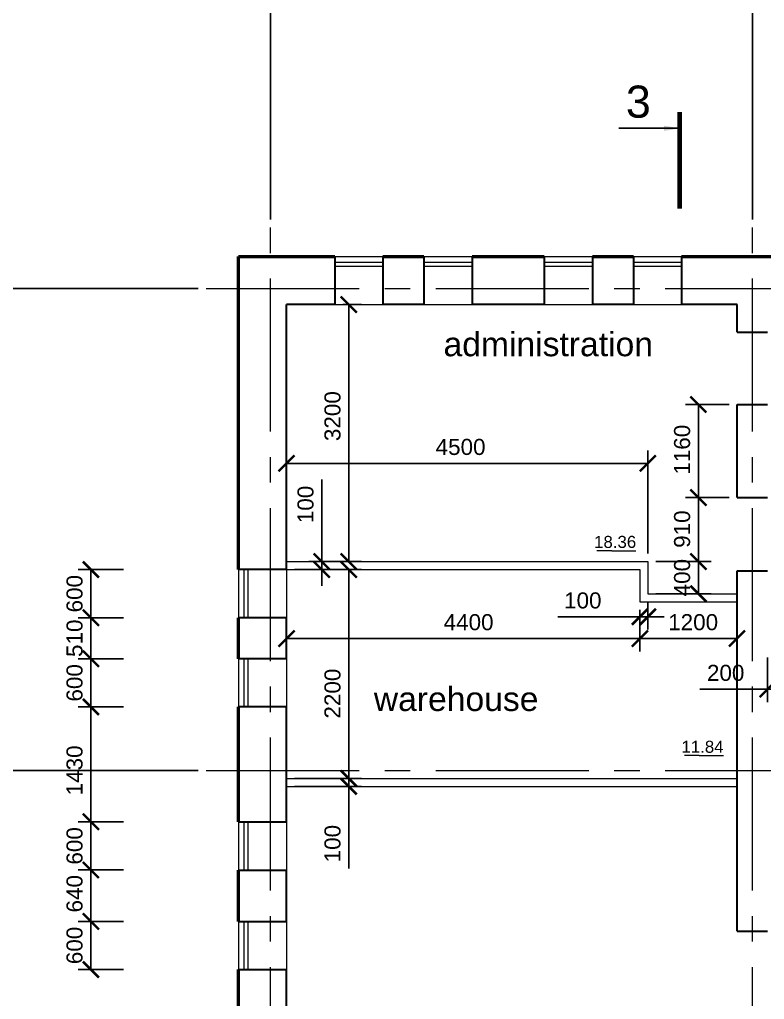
# Model space of a CAD drawing. Header units: millimetres. Extents: x -273 to 3634, y 3015 to 4572.
# Drawn here: x 2904.2 to 2996.9, y 3919.2 to 4041.2 of the extents above; entities that cross this region are included whole.
import ezdxf

# ---------------------------------------------------------------- set-up
doc = ezdxf.new("R2010")
doc.units = ezdxf.units.MM
doc.linetypes.add('CENTER2', pattern=[28.575, 19.05, -3.175, 3.175, -3.175])
doc.layers.add('@', color=250, linetype='Continuous', lineweight=60)
doc.styles.get("Standard").update_dxf_attribs({"font": 'arial.ttf', "height": 2})
doc.dimstyles.new('ISO-25', dxfattribs={"dimtxt": 2, "dimasz": 2, "dimexe": 1.6, "dimexo": 1, "dimgap": 1, "dimtad": 1, "dimdsep": 46, "dimtxsty": 'Standard', "dimblk": 'ARCHTICK', "dimcen": 2, "dimadec": 0, "dimazin": 0, "dimtfac": 1, "dimtmove": 0, "dimatfit": 3, "dimfxl": 1, "dimarcsym": 0})

# ---------------------------------------------------------------- blocks, each defined once
blk = doc.blocks.new('*D767')
at = {"layer": '@', "color": 0, "lineweight": -2, "transparency": 16777216}
blk.add_line((3399.43, 3947.68), (3416.87, 3947.68), dxfattribs=at)
blk.add_arc((3398.43, 3947.68), 16.84, 325.2223, 349.7777, dxfattribs=at)
at = {"layer": '@', "color": 0, "lineweight": 15, "transparency": 16777216}
for points in [[(3414.5, 3944.73), (3415.5, 3944.64), (3415.27, 3947.68)], [(3412.64, 3937.75), (3411.87, 3938.39), (3410.33, 3935.77)]]:
    blk.add_solid(points, dxfattribs=at)
at = {"layer": 'Defpoints', "color": 0, "lineweight": 15, "transparency": 16777216}
for p in [(2927.44, 3947.68), (3374.41, 3947.68), (3398.43, 3947.68), (3413.01, 3939.26), (3497.76, 3848.35)]:
    blk.add_point(p, dxfattribs=at)
at = {"layer": '@', "color": 0, "lineweight": 15, "transparency": 16777216, "insert": (3412.44, 3942.86), "char_height": 2, "attachment_point": 5, "rotation": 71.0262}
blk.add_mtext('45°', dxfattribs=at)
blk = doc.blocks.new('_ArchTick')
at = {"color": 0, "linetype": 'ByBlock', "lineweight": 15, "const_width": 0.15}
blk.add_lwpolyline([(-0.5, -0.5), (0.5, 0.5)], dxfattribs=at)
blk = doc.blocks.new('*D645')
at = {"layer": '@', "color": 0, "lineweight": -2, "transparency": 16777216}
for p, q in [((2917.11, 3935.28), (2911.47, 3935.28)), ((2913.07, 3935.28), (2913.07, 3928.88)), ((2912.07, 3928.88), (2911.47, 3928.88))]:
    blk.add_line(p, q, dxfattribs=at)
at = {"layer": 'Defpoints', "color": 0, "lineweight": 15, "transparency": 16777216}
for p in [(2918.11, 3935.28), (2913.07, 3928.88), (2913.07, 3928.88)]:
    blk.add_point(p, dxfattribs=at)
at = {"layer": '@', "color": 0, "lineweight": -2, "transparency": 16777216, "xscale": 2, "yscale": 2, "zscale": 2}
for p, rotation in [((2913.07, 3935.28), 90), ((2913.07, 3928.88), 270)]:
    blk.add_blockref('_ArchTick', p, dxfattribs=dict(at, rotation=rotation))
at = {"layer": '@', "color": 0, "lineweight": 15, "transparency": 16777216, "insert": (2911.04, 3932.32), "char_height": 2, "attachment_point": 5, "rotation": 90}
blk.add_mtext('640', dxfattribs=at)
blk = doc.blocks.new('*D772')
at = {"layer": '@', "color": 0, "lineweight": -2, "transparency": 16777216}
for p, q in [((2926.44, 3947.68), (2889.86, 3947.68)), ((2891.46, 3947.68), (2891.46, 3887.68)), ((2890.46, 3887.68), (2889.86, 3887.68))]:
    blk.add_line(p, q, dxfattribs=at)
at = {"layer": 'Defpoints', "color": 0, "lineweight": 15, "transparency": 16777216}
for p in [(2927.44, 3947.68), (2891.46, 3887.68), (2891.46, 3887.68)]:
    blk.add_point(p, dxfattribs=at)
at = {"layer": '@', "color": 0, "lineweight": -2, "transparency": 16777216, "xscale": 2, "yscale": 2, "zscale": 2}
for p, rotation in [((2891.46, 3947.68), 90), ((2891.46, 3887.68), 270)]:
    blk.add_blockref('_ArchTick', p, dxfattribs=dict(at, rotation=rotation))
at = {"layer": '@', "color": 0, "lineweight": 15, "transparency": 16777216, "insert": (2889.44, 3917.53), "char_height": 2, "attachment_point": 5, "rotation": 90}
blk.add_mtext('6000', dxfattribs=at)
blk = doc.blocks.new('*D646')
at = {"layer": '@', "color": 0, "lineweight": -2, "transparency": 16777216}
for p, q in [((2917.11, 3928.88), (2911.47, 3928.88)), ((2913.07, 3922.88), (2913.07, 3928.88)), ((2917.11, 3922.88), (2911.47, 3922.88))]:
    blk.add_line(p, q, dxfattribs=at)
at = {"layer": 'Defpoints', "color": 0, "lineweight": 15, "transparency": 16777216}
for p in [(2913.07, 3928.88), (2918.11, 3928.88), (2918.11, 3922.88)]:
    blk.add_point(p, dxfattribs=at)
at = {"layer": '@', "color": 0, "lineweight": -2, "transparency": 16777216, "xscale": 2, "yscale": 2, "zscale": 2}
for p, rotation in [((2913.07, 3928.88), 90), ((2913.07, 3922.88), 270)]:
    blk.add_blockref('_ArchTick', p, dxfattribs=dict(at, rotation=rotation))
at = {"layer": '@', "color": 0, "lineweight": 15, "transparency": 16777216, "insert": (2911.04, 3925.88), "char_height": 2, "attachment_point": 5, "rotation": 90}
blk.add_mtext('600', dxfattribs=at)
blk = doc.blocks.new('*D780')
at = {"layer": '@', "color": 0, "lineweight": -2, "transparency": 16777216}
for p, q in [((2935.43, 4016.26), (2935.43, 4093.91)), ((2995.43, 4016.26), (2995.43, 4093.91)), ((2935.43, 4092.31), (2995.43, 4092.31))]:
    blk.add_line(p, q, dxfattribs=at)
at = {"layer": 'Defpoints', "color": 0, "lineweight": 15, "transparency": 16777216}
for p in [(2995.43, 4092.31), (2935.43, 4015.26), (2995.43, 4015.26)]:
    blk.add_point(p, dxfattribs=at)
at = {"layer": '@', "color": 0, "lineweight": -2, "transparency": 16777216, "xscale": 2, "yscale": 2, "zscale": 2, "rotation": 180}
blk.add_blockref('_ArchTick', (2935.43, 4092.31), dxfattribs=at)
at = {"layer": '@', "color": 0, "lineweight": -2, "transparency": 16777216, "xscale": 2, "yscale": 2, "zscale": 2}
blk.add_blockref('_ArchTick', (2995.43, 4092.31), dxfattribs=at)
at = {"layer": '@', "color": 0, "lineweight": 15, "transparency": 16777216, "insert": (2964.93, 4094.33), "char_height": 2, "attachment_point": 5}
blk.add_mtext('6000', dxfattribs=at)
blk = doc.blocks.new('*D781')
at = {"layer": '@', "color": 0, "lineweight": -2, "transparency": 16777216}
for p, q in [((2997.33, 3961.73), (2997.33, 3956.19)), ((2999.43, 3958.79), (2999.43, 3959.39)), ((2997.33, 3957.79), (2988.88, 3957.79)), ((2999.43, 3957.79), (2997.33, 3957.79))]:
    blk.add_line(p, q, dxfattribs=at)
at = {"layer": 'Defpoints', "color": 0, "lineweight": 15, "transparency": 16777216}
for p in [(2997.33, 3962.73), (2999.43, 3957.79), (2999.43, 3957.79)]:
    blk.add_point(p, dxfattribs=at)
at = {"layer": '@', "color": 0, "lineweight": -2, "transparency": 16777216, "xscale": 2, "yscale": 2, "zscale": 2, "rotation": 180}
blk.add_blockref('_ArchTick', (2997.33, 3957.79), dxfattribs=at)
at = {"layer": '@', "color": 0, "lineweight": -2, "transparency": 16777216, "xscale": 2, "yscale": 2, "zscale": 2}
blk.add_blockref('_ArchTick', (2999.43, 3957.79), dxfattribs=at)
at = {"layer": '@', "color": 0, "lineweight": 15, "transparency": 16777216, "insert": (2992.11, 3959.81), "char_height": 2, "attachment_point": 5}
blk.add_mtext('200', dxfattribs=at)
blk = doc.blocks.new('*D782')
at = {"layer": '@', "color": 0, "lineweight": -2, "transparency": 16777216}
for p, q in [((2993.53, 3967.68), (2993.53, 3962.5)), ((2981.43, 3965.1), (2981.43, 3965.7)), ((2993.53, 3964.1), (2981.43, 3964.1))]:
    blk.add_line(p, q, dxfattribs=at)
at = {"layer": 'Defpoints', "color": 0, "lineweight": 15, "transparency": 16777216}
for p in [(2993.53, 3968.68), (2981.43, 3964.1), (2981.43, 3964.1)]:
    blk.add_point(p, dxfattribs=at)
at = {"layer": '@', "color": 0, "lineweight": -2, "transparency": 16777216, "xscale": 2, "yscale": 2, "zscale": 2, "rotation": 180}
blk.add_blockref('_ArchTick', (2981.43, 3964.1), dxfattribs=at)
at = {"layer": '@', "color": 0, "lineweight": -2, "transparency": 16777216, "xscale": 2, "yscale": 2, "zscale": 2}
blk.add_blockref('_ArchTick', (2993.53, 3964.1), dxfattribs=at)
at = {"layer": '@', "color": 0, "lineweight": 15, "transparency": 16777216, "insert": (2988.06, 3966.12), "char_height": 2, "attachment_point": 5}
blk.add_mtext('1200', dxfattribs=at)
blk = doc.blocks.new('*D783')
at = {"layer": '@', "color": 0, "lineweight": -2, "transparency": 16777216}
for p, q in [((2937.43, 3974.68), (2937.43, 3987.51)), ((2982.43, 3974.68), (2982.43, 3987.51)), ((2982.43, 3985.91), (2937.43, 3985.91))]:
    blk.add_line(p, q, dxfattribs=at)
at = {"layer": 'Defpoints', "color": 0, "lineweight": 15, "transparency": 16777216}
for p in [(2937.43, 3985.91), (2937.43, 3973.68), (2982.43, 3973.68)]:
    blk.add_point(p, dxfattribs=at)
at = {"layer": '@', "color": 0, "lineweight": -2, "transparency": 16777216, "xscale": 2, "yscale": 2, "zscale": 2, "rotation": 180}
blk.add_blockref('_ArchTick', (2937.43, 3985.91), dxfattribs=at)
at = {"layer": '@', "color": 0, "lineweight": -2, "transparency": 16777216, "xscale": 2, "yscale": 2, "zscale": 2}
blk.add_blockref('_ArchTick', (2982.43, 3985.91), dxfattribs=at)
at = {"layer": '@', "color": 0, "lineweight": 15, "transparency": 16777216, "insert": (2959.1, 3987.94), "char_height": 2, "attachment_point": 5}
blk.add_mtext('4500', dxfattribs=at)
blk = doc.blocks.new('*D784')
at = {"layer": '@', "color": 0, "lineweight": -2, "transparency": 16777216}
for p, q in [((2941.82, 3973.68), (2941.82, 3983.9)), ((2944.18, 3973.68), (2940.22, 3973.68)), ((2941.82, 3972.68), (2941.82, 3973.68)), ((2944.18, 3972.68), (2940.22, 3972.68)), ((2941.82, 3972.68), (2941.82, 3970.68))]:
    blk.add_line(p, q, dxfattribs=at)
at = {"layer": 'Defpoints', "color": 0, "lineweight": 15, "transparency": 16777216}
for p in [(2941.82, 3973.68), (2945.18, 3973.68), (2945.18, 3972.68)]:
    blk.add_point(p, dxfattribs=at)
at = {"layer": '@', "color": 0, "lineweight": -2, "transparency": 16777216, "xscale": 2, "yscale": 2, "zscale": 2}
for p, rotation in [((2941.82, 3973.68), 270), ((2941.82, 3972.68), 90)]:
    blk.add_blockref('_ArchTick', p, dxfattribs=dict(at, rotation=rotation))
at = {"layer": '@', "color": 0, "lineweight": 15, "transparency": 16777216, "insert": (2939.8, 3980.79), "char_height": 2, "attachment_point": 5, "rotation": 90}
blk.add_mtext('100', dxfattribs=at)
blk = doc.blocks.new('*D785')
at = {"layer": '@', "color": 0, "lineweight": -2, "transparency": 16777216}
for p, q in [((2981.43, 3967.68), (2981.43, 3962.5)), ((2937.43, 3965.68), (2937.43, 3962.5)), ((2937.43, 3964.1), (2981.43, 3964.1))]:
    blk.add_line(p, q, dxfattribs=at)
at = {"layer": 'Defpoints', "color": 0, "lineweight": 15, "transparency": 16777216}
for p in [(2981.43, 3968.68), (2937.43, 3966.68), (2981.43, 3964.1)]:
    blk.add_point(p, dxfattribs=at)
at = {"layer": '@', "color": 0, "lineweight": -2, "transparency": 16777216, "xscale": 2, "yscale": 2, "zscale": 2, "rotation": 180}
blk.add_blockref('_ArchTick', (2937.43, 3964.1), dxfattribs=at)
at = {"layer": '@', "color": 0, "lineweight": -2, "transparency": 16777216, "xscale": 2, "yscale": 2, "zscale": 2}
blk.add_blockref('_ArchTick', (2981.43, 3964.1), dxfattribs=at)
at = {"layer": '@', "color": 0, "lineweight": 15, "transparency": 16777216, "insert": (2960.1, 3966.12), "char_height": 2, "attachment_point": 5}
blk.add_mtext('4400', dxfattribs=at)
blk = doc.blocks.new('*D786')
at = {"layer": '@', "color": 0, "lineweight": -2, "transparency": 16777216}
for p, q in [((2938.43, 3972.68), (2946.78, 3972.68)), ((2945.18, 3972.68), (2945.18, 3946.68)), ((2944.18, 3946.68), (2943.58, 3946.68))]:
    blk.add_line(p, q, dxfattribs=at)
at = {"layer": 'Defpoints', "color": 0, "lineweight": 15, "transparency": 16777216}
for p in [(2937.43, 3972.68), (2945.18, 3946.68), (2945.18, 3946.68)]:
    blk.add_point(p, dxfattribs=at)
at = {"layer": '@', "color": 0, "lineweight": -2, "transparency": 16777216, "xscale": 2, "yscale": 2, "zscale": 2}
for p, rotation in [((2945.18, 3972.68), 90), ((2945.18, 3946.68), 270)]:
    blk.add_blockref('_ArchTick', p, dxfattribs=dict(at, rotation=rotation))
at = {"layer": '@', "color": 0, "lineweight": 15, "transparency": 16777216, "insert": (2943.16, 3957.24), "char_height": 2, "attachment_point": 5, "rotation": 90}
blk.add_mtext('2200', dxfattribs=at)
blk = doc.blocks.new('*D787')
at = {"layer": '@', "color": 0, "lineweight": -2, "transparency": 16777216}
for p, q in [((2945.18, 3946.68), (2945.18, 3948.68)), ((2938.43, 3946.68), (2946.78, 3946.68)), ((2938.43, 3945.68), (2946.78, 3945.68)), ((2945.18, 3946.68), (2945.18, 3945.68)), ((2945.18, 3945.68), (2945.18, 3935.45))]:
    blk.add_line(p, q, dxfattribs=at)
at = {"layer": 'Defpoints', "color": 0, "lineweight": 15, "transparency": 16777216}
for p in [(2937.43, 3946.68), (2937.43, 3945.68), (2945.18, 3945.68)]:
    blk.add_point(p, dxfattribs=at)
at = {"layer": '@', "color": 0, "lineweight": -2, "transparency": 16777216, "xscale": 2, "yscale": 2, "zscale": 2}
for p, rotation in [((2945.18, 3946.68), 270), ((2945.18, 3945.68), 90)]:
    blk.add_blockref('_ArchTick', p, dxfattribs=dict(at, rotation=rotation))
at = {"layer": '@', "color": 0, "lineweight": 15, "transparency": 16777216, "insert": (2943.16, 3938.56), "char_height": 2, "attachment_point": 5, "rotation": 90}
blk.add_mtext('100', dxfattribs=at)
blk = doc.blocks.new('*D788')
at = {"layer": '@', "color": 0, "lineweight": -2, "transparency": 16777216}
for p, q in [((2926.44, 4007.68), (2889.86, 4007.68)), ((2891.46, 4007.68), (2891.46, 3947.68)), ((2890.46, 3947.68), (2889.86, 3947.68))]:
    blk.add_line(p, q, dxfattribs=at)
at = {"layer": 'Defpoints', "color": 0, "lineweight": 15, "transparency": 16777216}
for p in [(2927.44, 4007.68), (2891.46, 3947.68), (2891.46, 3947.68)]:
    blk.add_point(p, dxfattribs=at)
at = {"layer": '@', "color": 0, "lineweight": -2, "transparency": 16777216, "xscale": 2, "yscale": 2, "zscale": 2}
for p, rotation in [((2891.46, 4007.68), 90), ((2891.46, 3947.68), 270)]:
    blk.add_blockref('_ArchTick', p, dxfattribs=dict(at, rotation=rotation))
at = {"layer": '@', "color": 0, "lineweight": 15, "transparency": 16777216, "insert": (2889.44, 3978.38), "char_height": 2, "attachment_point": 5, "rotation": 90}
blk.add_mtext('6000', dxfattribs=at)
blk = doc.blocks.new('*D647')
at = {"layer": '@', "color": 0, "lineweight": -2, "transparency": 16777216}
for p, q in [((2917.11, 3972.68), (2911.47, 3972.68)), ((2913.07, 3972.68), (2913.07, 3966.68)), ((2912.07, 3966.68), (2911.47, 3966.68))]:
    blk.add_line(p, q, dxfattribs=at)
at = {"layer": 'Defpoints', "color": 0, "lineweight": 15, "transparency": 16777216}
for p in [(2918.11, 3972.68), (2913.07, 3966.68), (2913.07, 3966.68)]:
    blk.add_point(p, dxfattribs=at)
at = {"layer": '@', "color": 0, "lineweight": -2, "transparency": 16777216, "xscale": 2, "yscale": 2, "zscale": 2}
for p, rotation in [((2913.07, 3972.68), 90), ((2913.07, 3966.68), 270)]:
    blk.add_blockref('_ArchTick', p, dxfattribs=dict(at, rotation=rotation))
at = {"layer": '@', "color": 0, "lineweight": 15, "transparency": 16777216, "insert": (2911.04, 3969.68), "char_height": 2, "attachment_point": 5, "rotation": 90}
blk.add_mtext('600', dxfattribs=at)
blk = doc.blocks.new('*D648')
at = {"layer": '@', "color": 0, "lineweight": -2, "transparency": 16777216}
for p, q in [((2917.11, 3966.68), (2911.47, 3966.68)), ((2913.07, 3966.68), (2913.07, 3961.58)), ((2912.07, 3961.58), (2911.47, 3961.58))]:
    blk.add_line(p, q, dxfattribs=at)
at = {"layer": 'Defpoints', "color": 0, "lineweight": 15, "transparency": 16777216}
for p in [(2918.11, 3966.68), (2913.07, 3961.58), (2913.07, 3961.58)]:
    blk.add_point(p, dxfattribs=at)
at = {"layer": '@', "color": 0, "lineweight": -2, "transparency": 16777216, "xscale": 2, "yscale": 2, "zscale": 2}
for p, rotation in [((2913.07, 3966.68), 90), ((2913.07, 3961.58), 270)]:
    blk.add_blockref('_ArchTick', p, dxfattribs=dict(at, rotation=rotation))
at = {"layer": '@', "color": 0, "lineweight": 15, "transparency": 16777216, "insert": (2911.04, 3964.13), "char_height": 2, "attachment_point": 5, "rotation": 90}
blk.add_mtext('510', dxfattribs=at)
blk = doc.blocks.new('*D649')
at = {"layer": '@', "color": 0, "lineweight": -2, "transparency": 16777216}
for p, q in [((2917.11, 3961.58), (2911.47, 3961.58)), ((2913.07, 3961.58), (2913.07, 3955.58)), ((2912.07, 3955.58), (2911.47, 3955.58))]:
    blk.add_line(p, q, dxfattribs=at)
at = {"layer": 'Defpoints', "color": 0, "lineweight": 15, "transparency": 16777216}
for p in [(2918.11, 3961.58), (2913.07, 3955.58), (2913.07, 3955.58)]:
    blk.add_point(p, dxfattribs=at)
at = {"layer": '@', "color": 0, "lineweight": -2, "transparency": 16777216, "xscale": 2, "yscale": 2, "zscale": 2}
for p, rotation in [((2913.07, 3961.58), 90), ((2913.07, 3955.58), 270)]:
    blk.add_blockref('_ArchTick', p, dxfattribs=dict(at, rotation=rotation))
at = {"layer": '@', "color": 0, "lineweight": 15, "transparency": 16777216, "insert": (2911.04, 3958.58), "char_height": 2, "attachment_point": 5, "rotation": 90}
blk.add_mtext('600', dxfattribs=at)
blk = doc.blocks.new('*D650')
at = {"layer": '@', "color": 0, "lineweight": -2, "transparency": 16777216}
for p, q in [((2917.11, 3955.58), (2911.47, 3955.58)), ((2913.07, 3955.58), (2913.07, 3941.28)), ((2912.07, 3941.28), (2911.47, 3941.28))]:
    blk.add_line(p, q, dxfattribs=at)
at = {"layer": 'Defpoints', "color": 0, "lineweight": 15, "transparency": 16777216}
for p in [(2918.11, 3955.58), (2913.07, 3941.28), (2913.07, 3941.28)]:
    blk.add_point(p, dxfattribs=at)
at = {"layer": '@', "color": 0, "lineweight": -2, "transparency": 16777216, "xscale": 2, "yscale": 2, "zscale": 2}
for p, rotation in [((2913.07, 3955.58), 90), ((2913.07, 3941.28), 270)]:
    blk.add_blockref('_ArchTick', p, dxfattribs=dict(at, rotation=rotation))
at = {"layer": '@', "color": 0, "lineweight": 15, "transparency": 16777216, "insert": (2911.04, 3947.68), "char_height": 2, "attachment_point": 5, "rotation": 90}
blk.add_mtext('1430', dxfattribs=at)
blk = doc.blocks.new('*D651')
at = {"layer": '@', "color": 0, "lineweight": -2, "transparency": 16777216}
for p, q in [((2917.11, 3941.28), (2911.47, 3941.28)), ((2913.07, 3941.28), (2913.07, 3935.28)), ((2912.07, 3935.28), (2911.47, 3935.28))]:
    blk.add_line(p, q, dxfattribs=at)
at = {"layer": 'Defpoints', "color": 0, "lineweight": 15, "transparency": 16777216}
for p in [(2918.11, 3941.28), (2913.07, 3935.28), (2913.07, 3935.28)]:
    blk.add_point(p, dxfattribs=at)
at = {"layer": '@', "color": 0, "lineweight": -2, "transparency": 16777216, "xscale": 2, "yscale": 2, "zscale": 2}
for p, rotation in [((2913.07, 3941.28), 90), ((2913.07, 3935.28), 270)]:
    blk.add_blockref('_ArchTick', p, dxfattribs=dict(at, rotation=rotation))
at = {"layer": '@', "color": 0, "lineweight": 15, "transparency": 16777216, "insert": (2911.04, 3938.28), "char_height": 2, "attachment_point": 5, "rotation": 90}
blk.add_mtext('600', dxfattribs=at)
blk = doc.blocks.new('*D789')
at = {"layer": '@', "color": 0, "lineweight": -2, "transparency": 16777216}
for p, q in [((2944.43, 4005.68), (2946.78, 4005.68)), ((2945.18, 4005.68), (2945.18, 3973.68)), ((2942.82, 3973.68), (2946.78, 3973.68))]:
    blk.add_line(p, q, dxfattribs=at)
at = {"layer": 'Defpoints', "color": 0, "lineweight": 15, "transparency": 16777216}
for p in [(2943.43, 4005.68), (2941.82, 3973.68), (2945.18, 3973.68)]:
    blk.add_point(p, dxfattribs=at)
at = {"layer": '@', "color": 0, "lineweight": -2, "transparency": 16777216, "xscale": 2, "yscale": 2, "zscale": 2}
for p, rotation in [((2945.18, 4005.68), 90), ((2945.18, 3973.68), 270)]:
    blk.add_blockref('_ArchTick', p, dxfattribs=dict(at, rotation=rotation))
at = {"layer": '@', "color": 0, "lineweight": 15, "transparency": 16777216, "insert": (2943.16, 3991.79), "char_height": 2, "attachment_point": 5, "rotation": 90}
blk.add_mtext('3200', dxfattribs=at)
blk = doc.blocks.new('*D790')
at = {"layer": '@', "color": 0, "lineweight": -2, "transparency": 16777216}
for p, q in [((2992.53, 3981.64), (2987.11, 3981.64)), ((2988.71, 3981.64), (2988.71, 3973.68)), ((2987.71, 3973.68), (2987.11, 3973.68))]:
    blk.add_line(p, q, dxfattribs=at)
at = {"layer": 'Defpoints', "color": 0, "lineweight": 15, "transparency": 16777216}
for p in [(2993.53, 3981.64), (2988.71, 3973.68), (2988.71, 3973.68)]:
    blk.add_point(p, dxfattribs=at)
at = {"layer": '@', "color": 0, "lineweight": -2, "transparency": 16777216, "xscale": 2, "yscale": 2, "zscale": 2}
for p, rotation in [((2988.71, 3981.64), 90), ((2988.71, 3973.68), 270)]:
    blk.add_blockref('_ArchTick', p, dxfattribs=dict(at, rotation=rotation))
at = {"layer": '@', "color": 0, "lineweight": 15, "transparency": 16777216, "insert": (2986.69, 3977.72), "char_height": 2, "attachment_point": 5, "rotation": 90}
blk.add_mtext('910', dxfattribs=at)
blk = doc.blocks.new('*D791')
at = {"layer": '@', "color": 0, "lineweight": -2, "transparency": 16777216}
for p, q in [((2983.43, 3973.68), (2990.31, 3973.68)), ((2988.71, 3973.68), (2988.71, 3969.68)), ((2983.43, 3969.68), (2990.31, 3969.68))]:
    blk.add_line(p, q, dxfattribs=at)
at = {"layer": 'Defpoints', "color": 0, "lineweight": 15, "transparency": 16777216}
for p in [(2982.43, 3973.68), (2982.43, 3969.68), (2988.71, 3969.68)]:
    blk.add_point(p, dxfattribs=at)
at = {"layer": '@', "color": 0, "lineweight": -2, "transparency": 16777216, "xscale": 2, "yscale": 2, "zscale": 2}
for p, rotation in [((2988.71, 3973.68), 90), ((2988.71, 3969.68), 270)]:
    blk.add_blockref('_ArchTick', p, dxfattribs=dict(at, rotation=rotation))
at = {"layer": '@', "color": 0, "lineweight": 15, "transparency": 16777216, "insert": (2986.69, 3971.68), "char_height": 2, "attachment_point": 5, "rotation": 90}
blk.add_mtext('400', dxfattribs=at)
blk = doc.blocks.new('*D792')
at = {"layer": '@', "color": 0, "lineweight": -2, "transparency": 16777216}
for p, q in [((2982.43, 3968.68), (2982.43, 3965.21)), ((2981.43, 3967.68), (2981.43, 3965.21)), ((2981.43, 3966.81), (2971.21, 3966.81)), ((2982.43, 3966.81), (2981.43, 3966.81)), ((2982.43, 3966.81), (2984.43, 3966.81))]:
    blk.add_line(p, q, dxfattribs=at)
at = {"layer": 'Defpoints', "color": 0, "lineweight": 15, "transparency": 16777216}
for p in [(2981.43, 3968.68), (2982.43, 3969.68), (2981.43, 3966.81)]:
    blk.add_point(p, dxfattribs=at)
at = {"layer": '@', "color": 0, "lineweight": -2, "transparency": 16777216, "xscale": 2, "yscale": 2, "zscale": 2}
blk.add_blockref('_ArchTick', (2981.43, 3966.81), dxfattribs=at)
at = {"layer": '@', "color": 0, "lineweight": -2, "transparency": 16777216, "xscale": 2, "yscale": 2, "zscale": 2, "rotation": 180}
blk.add_blockref('_ArchTick', (2982.43, 3966.81), dxfattribs=at)
at = {"layer": '@', "color": 0, "lineweight": 15, "transparency": 16777216, "insert": (2974.32, 3968.83), "char_height": 2, "attachment_point": 5}
blk.add_mtext('100', dxfattribs=at)
blk = doc.blocks.new('*D793')
at = {"layer": '@', "color": 0, "lineweight": -2, "transparency": 16777216}
for p, q in [((2992.53, 3993.24), (2987.11, 3993.24)), ((2988.71, 3993.24), (2988.71, 3981.64)), ((2987.71, 3981.64), (2987.11, 3981.64))]:
    blk.add_line(p, q, dxfattribs=at)
at = {"layer": 'Defpoints', "color": 0, "lineweight": 15, "transparency": 16777216}
for p in [(2993.53, 3993.24), (2988.71, 3981.64), (2988.71, 3981.64)]:
    blk.add_point(p, dxfattribs=at)
at = {"layer": '@', "color": 0, "lineweight": -2, "transparency": 16777216, "xscale": 2, "yscale": 2, "zscale": 2}
for p, rotation in [((2988.71, 3993.24), 90), ((2988.71, 3981.64), 270)]:
    blk.add_blockref('_ArchTick', p, dxfattribs=dict(at, rotation=rotation))
at = {"layer": '@', "color": 0, "lineweight": 15, "transparency": 16777216, "insert": (2986.69, 3987.61), "char_height": 2, "attachment_point": 5, "rotation": 90}
blk.add_mtext('1160', dxfattribs=at)

msp = doc.modelspace()

# ---------------------------------------------------------------- linework, layer by layer
at = {"layer": '@', "color": 0, "lineweight": 100}
msp.add_line((2986.42, 4017.625), (2986.42, 4029.625), dxfattribs=at)
at = {"layer": '@', "color": 0, "linetype": 'CENTER2', "lineweight": 15}
for p, q in [((2935.429, 3818.408), (2935.429, 4015.261)), ((2995.429, 3818.408), (2995.429, 4015.261)), ((2927.438, 4007.676), (3313.173, 4007.676)), ((2927.438, 3947.676), (3374.415, 3947.676))]:
    msp.add_line(p, q, dxfattribs=at)
at = {"layer": '@', "color": 0, "lineweight": 50}
for p, q in [((2931.429, 4011.676), (2943.429, 4011.676)), ((2931.429, 3972.676), (2931.429, 4011.676)), ((2949.429, 4011.676), (2954.529, 4011.676)), ((2960.529, 4011.676), (2969.529, 4011.676)), ((2975.529, 4011.676), (2980.629, 4011.676)), ((2986.629, 4011.676), (3004.229, 4011.676)), ((2931.429, 3961.576), (2931.429, 3966.676)), ((2931.429, 3941.276), (2931.429, 3955.576)), ((2931.429, 3928.876), (2931.429, 3935.276)), ((2931.429, 3883.676), (2931.429, 3922.876))]:
    msp.add_line(p, q, dxfattribs=at)
at = {"layer": '@', "color": 0, "lineweight": 15}
for p, q in [((2943.429, 4011.676), (2949.429, 4011.676)), ((2954.529, 4011.676), (2960.529, 4011.676)), ((2969.529, 4011.676), (2975.529, 4011.676)), ((2980.629, 4011.676), (2986.629, 4011.676)), ((2943.429, 4010.976), (2949.429, 4010.976)), ((2943.429, 4010.476), (2949.429, 4010.476)), ((2954.529, 4010.976), (2960.529, 4010.976)), ((2954.529, 4010.476), (2960.529, 4010.476)), ((2969.529, 4010.976), (2975.529, 4010.976)), ((2969.529, 4010.476), (2975.529, 4010.476)), ((2980.629, 4010.976), (2986.629, 4010.976)), ((2980.629, 4010.476), (2986.629, 4010.476)), ((2943.429, 4005.676), (2949.429, 4005.676)), ((2954.529, 4005.676), (2960.529, 4005.676)), ((2969.529, 4005.676), (2975.529, 4005.676)), ((2980.629, 4005.676), (2986.629, 4005.676)), ((2976.835, 3975.031), (2976.083, 3975.031)), ((2977.922, 3975.031), (2976.835, 3975.031)), ((2977.922, 3975.031), (2980.941, 3975.031)), ((2937.429, 3973.676), (2982.429, 3973.676)), ((2982.429, 3973.676), (2982.429, 3969.676)), ((2931.429, 3972.676), (2931.429, 3966.676)), ((2932.129, 3972.676), (2932.129, 3966.676)), ((2932.629, 3972.676), (2932.629, 3966.676)), ((2937.429, 3972.676), (2981.429, 3972.676)), ((2937.429, 3972.676), (2937.429, 3966.676)), ((2981.429, 3972.676), (2981.429, 3968.676)), ((2981.429, 3968.676), (2993.529, 3968.676)), ((2982.429, 3969.676), (2993.529, 3969.676)), ((2931.429, 3961.576), (2931.429, 3955.576)), ((2932.129, 3961.576), (2932.129, 3955.576)), ((2932.629, 3961.576), (2932.629, 3955.576)), ((2937.429, 3961.576), (2937.429, 3955.576)), ((2987.716, 3949.522), (2986.963, 3949.522)), ((2988.802, 3949.522), (2987.716, 3949.522)), ((2988.802, 3949.522), (2991.821, 3949.522)), ((2937.429, 3946.676), (2993.529, 3946.676)), ((2937.429, 3945.676), (2993.529, 3945.676)), ((2931.429, 3941.276), (2931.429, 3935.276)), ((2932.129, 3941.276), (2932.129, 3935.276)), ((2932.629, 3941.276), (2932.629, 3935.276)), ((2937.429, 3941.276), (2937.429, 3935.276)), ((2931.429, 3928.876), (2931.429, 3922.876)), ((2932.129, 3928.876), (2932.129, 3922.876)), ((2932.629, 3928.876), (2932.629, 3922.876)), ((2937.429, 3928.876), (2937.429, 3922.876))]:
    msp.add_line(p, q, dxfattribs=at)
at = {"layer": '@', "color": 0, "lineweight": 30}
for p, q in [((2943.429, 4011.676), (2943.429, 4005.676)), ((2949.429, 4011.676), (2949.429, 4005.676)), ((2954.529, 4011.676), (2954.529, 4005.676)), ((2960.529, 4011.676), (2960.529, 4005.676)), ((2969.529, 4011.676), (2969.529, 4005.676)), ((2975.529, 4011.676), (2975.529, 4005.676)), ((2980.629, 4011.676), (2980.629, 4005.676)), ((2986.629, 4011.676), (2986.629, 4005.676)), ((2943.429, 4005.676), (2937.429, 4005.676)), ((2937.429, 3972.676), (2937.429, 4005.676)), ((2954.529, 4005.676), (2949.429, 4005.676)), ((2969.529, 4005.676), (2960.529, 4005.676)), ((2980.629, 4005.676), (2975.529, 4005.676)), ((2993.529, 4005.676), (2986.629, 4005.676)), ((2993.529, 4002.239), (2993.529, 4005.676)), ((2993.529, 4002.239), (2997.329, 4002.239)), ((2993.529, 3993.239), (2997.329, 3993.239)), ((2993.529, 3981.639), (2993.529, 3993.239)), ((2993.529, 3981.639), (2997.329, 3981.639)), ((2937.429, 3972.676), (2931.429, 3972.676)), ((2993.529, 3927.676), (2993.529, 3972.539)), ((2993.529, 3972.539), (2997.329, 3972.539)), ((2937.429, 3966.676), (2931.429, 3966.676)), ((2937.429, 3961.576), (2937.429, 3966.676)), ((2937.429, 3961.576), (2931.429, 3961.576)), ((2937.429, 3955.576), (2931.429, 3955.576)), ((2937.429, 3941.276), (2937.429, 3955.576)), ((2931.429, 3941.276), (2937.429, 3941.276)), ((2931.429, 3935.276), (2937.429, 3935.276)), ((2937.429, 3928.876), (2937.429, 3935.276)), ((2931.429, 3928.876), (2937.429, 3928.876)), ((2993.529, 3927.676), (2997.329, 3927.676)), ((2931.429, 3922.876), (2937.429, 3922.876)), ((2937.429, 3889.676), (2937.429, 3922.876))]:
    msp.add_line(p, q, dxfattribs=at)

# ---------------------------------------------------------------- texts
at = {"layer": '@', "color": 0, "lineweight": 15}
for s, height, p in [('3', 4, (2979.682, 4028.947)), ('administration', 3, (2956.975, 3999.249)), ('18.36', 1.5, (2975.724, 3975.381)), ('warehouse', 3, (2948.296, 3955.073)), ('11.84', 1.5, (2986.604, 3949.872))]:
    msp.add_text(s, height=height, dxfattribs=at).set_placement(p)

# ---------------------------------------------------------------- dimensions: what is measured, and where the dimension line sits
for base, p1, p2, text, picture, middle in [((2995.429, 4092.306), (2935.429, 4015.261), (2995.429, 4015.261), '6000', '*D780', (2964.932, 4092.306)), ((2937.429, 3985.914), (2982.429, 3973.676), (2937.429, 3973.676), '4500', '*D783', (2959.099, 3985.914)), ((2981.429, 3966.807), (2982.429, 3969.676), (2981.429, 3968.676), '100', '*D792', (2974.317, 3966.807)), ((2981.429, 3964.098), (2937.429, 3966.676), (2981.429, 3968.676), '4400', '*D785', (2960.103, 3964.098)), ((2981.429, 3964.098), (2993.529, 3968.676), (2981.429, 3964.098), '1200', '*D782', (2988.056, 3964.098)), ((2999.429, 3957.794), (2997.329, 3962.727), (2999.429, 3957.794), '200', '*D781', (2992.106, 3957.794))]:
    dim = msp.add_linear_dim(base=base, p1=p1, p2=p2, text=text, dimstyle='ISO-25', dxfattribs=at)
    dim.commit()
    dim.dimension.update_dxf_attribs({"geometry": picture, "text_midpoint": middle, "dimtype": 160})
for base, p1, p2, text, picture, middle in [((2891.457, 3947.676), (2927.438, 4007.676), (2891.457, 3947.676), '6000', '*D788', (2891.457, 3978.381)), ((2945.178, 3973.676), (2943.429, 4005.676), (2941.82, 3973.676), '3200', '*D789', (2945.178, 3991.785)), ((2988.71, 3981.639), (2993.529, 3993.239), (2988.71, 3981.639), '1160', '*D793', (2988.71, 3987.613)), ((2941.82, 3973.676), (2945.178, 3972.676), (2945.178, 3973.676), '100', '*D784', (2941.82, 3980.788)), ((2988.71, 3973.676), (2993.529, 3981.639), (2988.71, 3973.676), '910', '*D790', (2988.71, 3977.719)), ((2988.71, 3969.676), (2982.429, 3973.676), (2982.429, 3969.676), '400', '*D791', (2988.71, 3971.676)), ((2913.065, 3966.676), (2918.105, 3972.676), (2913.065, 3966.676), '600', '*D647', (2913.065, 3969.676)), ((2945.178, 3946.676), (2937.429, 3972.676), (2945.178, 3946.676), '2200', '*D786', (2945.178, 3957.24)), ((2913.065, 3961.576), (2918.105, 3966.676), (2913.065, 3961.576), '510', '*D648', (2913.065, 3964.126)), ((2913.065, 3955.576), (2918.105, 3961.576), (2913.065, 3955.576), '600', '*D649', (2913.065, 3958.576)), ((2913.065, 3941.276), (2918.105, 3955.576), (2913.065, 3941.276), '1430', '*D650', (2913.065, 3947.676)), ((2891.457, 3887.676), (2927.438, 3947.676), (2891.457, 3887.676), '6000', '*D772', (2891.457, 3917.532)), ((2945.178, 3945.676), (2937.429, 3946.676), (2937.429, 3945.676), '100', '*D787', (2945.178, 3938.564)), ((2913.065, 3935.276), (2918.105, 3941.276), (2913.065, 3935.276), '600', '*D651', (2913.065, 3938.276)), ((2913.065, 3928.876), (2918.105, 3935.276), (2913.065, 3928.876), '640', '*D645', (2913.065, 3932.319)), ((2913.065, 3928.876), (2918.105, 3922.876), (2918.105, 3928.876), '600', '*D646', (2913.065, 3925.876))]:
    dim = msp.add_linear_dim(base=base, p1=p1, p2=p2, angle=90, text=text, dimstyle='ISO-25', dxfattribs=at)
    dim.commit()
    dim.dimension.update_dxf_attribs({"geometry": picture, "text_midpoint": middle, "dimtype": 160})
dim = msp.add_angular_dim_2l(base=(3413.01, 3939.257), line1=((3398.429, 3947.676), (3497.757, 3848.348)), line2=((2927.438, 3947.676), (3374.415, 3947.676)), dimstyle='ISO-25', override={"dimasz": 3, "dimsah": 1}, dxfattribs=at)
dim.commit()
dim.dimension.update_dxf_attribs({"geometry": '*D767', "text_midpoint": (3414.351, 3942.202), "dimtype": 162})

# ---------------------------------------------------------------- leaders
at = {"layer": '@', "color": 0, "lineweight": 50}
msp.add_leader([(2986.42, 4027.625), (2978.79, 4027.625)], dimstyle='ISO-25', override={"dimgap": 1, "dimtad": 0}, dxfattribs=at)

doc.saveas('drawing.dxf')
